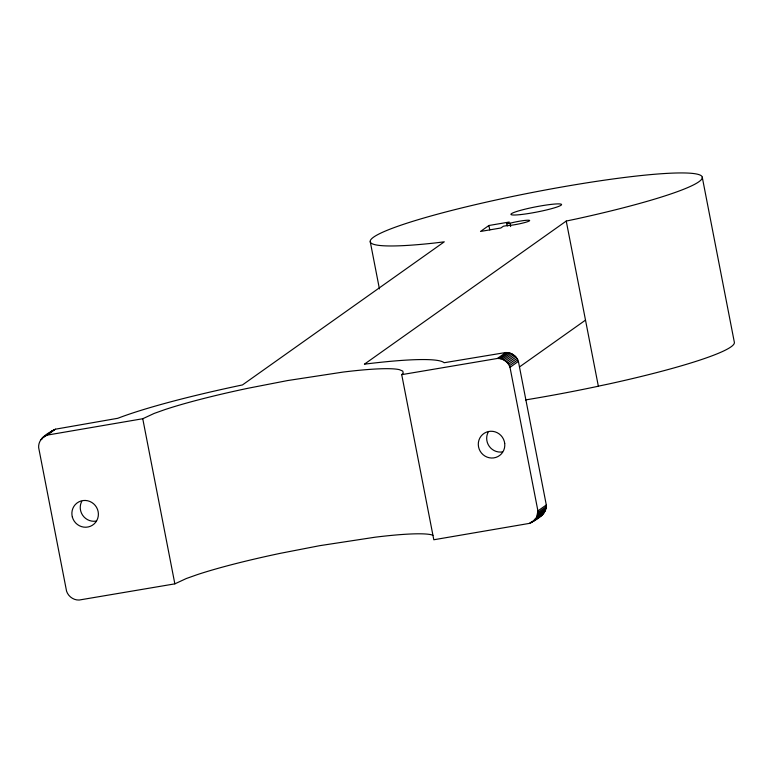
<?xml version="1.0" encoding="UTF-8"?>
<svg xmlns="http://www.w3.org/2000/svg" width="773" height="773" viewBox="0 0 773 773"><rect width="100%" height="100%" fill="white"/><g stroke="black" fill="none" stroke-linecap="round" stroke-linejoin="round"><path stroke-width="1.16" d="M532.404 522.007L536.655 517.253L537.921 510.914L510.006 367.33C508.315 362.064 503.001 358.218 497.435 358.459L401.718 374.644L433.808 539.767L529.495 523.369C536.578 519.572 546.878 514.538 546.308 504.972L518.393 361.387C516.702 356.111 511.388 352.275 505.822 352.507L444.098 362.74A177.558 18.252 -11 0 0 365.726 364.006L364.412 364.18L566.242 221.059L576.59 218.885A169.103 17.402 -11 0 0 684.298 172.959A169.103 17.402 -11 0 0 430.03 216.247A169.103 17.402 -11 0 0 435.479 242.915L444.282 241.823L242.451 384.944L240.963 385.244A177.558 18.252 -11 0 0 117.786 418.29L55.463 429.189C48.264 432.919 38.07 438.02 38.65 447.577L66.565 591.171C68.256 596.437 73.57 600.283 79.136 600.041L174.853 583.857L186.254 578.552L197.096 574.697A135.285 13.904 -11 0 1 280.106 553.371L319.693 545.68L375.166 537.196A135.285 13.904 -11 0 1 431.508 534.79L432.928 535.399M401.718 374.644L403.197 373.137L402.781 371.108L399.409 369.668A135.285 13.904 -11 0 0 343.067 372.074L287.595 380.558L248.017 388.259A135.285 13.904 -11 0 0 164.997 409.574L154.165 413.429L142.754 418.734L47.076 435.131L42.873 437.45M50.11 432.629L52.554 430.542M506.827 223.793L509.223 222.044L488.894 225.503L480.506 231.456L500.836 227.996L503.407 226.218L506.576 225.677A12.687 1.304 -11 0 0 523.939 222.769A12.687 1.304 -11 0 0 527.544 220.218A12.687 1.304 -11 0 0 509.996 223.252L506.827 223.793L507.252 225.996M41.723 438.581L53.955 429.769M47.076 435.131L55.463 429.189M40.727 439.847L42.592 438.533M497.435 358.459L505.822 352.507M499.068 358.508L507.446 352.556M500.672 358.769L509.059 352.826M502.247 359.242L510.634 353.3M503.745 359.918L512.132 353.966M505.155 360.778L513.543 354.836M506.441 361.822L514.828 355.87M507.59 363.02L515.978 357.068M508.576 364.344L516.963 358.401M509.388 365.793L517.775 359.851M510.006 367.33L518.393 361.387M519.533 366.904L585.499 320.128M537.921 510.914L546.308 504.972M537.921 512.557L546.298 506.615M537.699 514.18L546.086 508.228M537.283 515.755L545.661 509.803M536.655 517.253L545.042 511.301M535.844 518.644L544.221 512.702M529.495 523.369L532.288 521.379M535.08 519.398L536.945 518.084M530.993 522.78L543.235 513.968M533.699 521.041L542.086 515.098M539.38 516.837L540.791 516.055M702.251 177.162L734.35 342.275A169.103 17.402 -11 0 1 608.689 383.997L598.341 386.171L566.242 221.059M509.996 223.252L510.634 226.557M488.894 225.503L489.753 229.91M370.257 241.736L379.427 288.909M142.754 418.734L174.853 583.857M502.498 451.905A13.527 13.122 54.7 0 1 488.159 432.194M96.084 521.099A13.527 13.122 54.7 0 1 80.73 511.088L80.344 509.107A13.527 13.122 54.7 0 1 81.745 501.387M598.437 386.21A168.649 17.344 -11 0 1 525.553 399.921M504.711 443.422L504.325 441.451A13.527 13.122 54.7 0 0 482.574 434.523A13.527 13.122 54.7 0 0 486.951 457.065A13.527 13.122 54.7 0 0 504.711 443.422M72.343 517.031L71.966 515.06A13.527 13.122 54.7 0 1 89.716 501.406A13.527 13.122 54.7 0 1 94.103 523.959A13.527 13.122 54.7 0 1 72.343 517.031M520.886 214.556A25.789 2.657 -11 0 0 561.362 204.971A25.789 2.657 -11 0 0 526.51 208.826A25.789 2.657 -11 0 0 520.886 214.556"/></g></svg>
